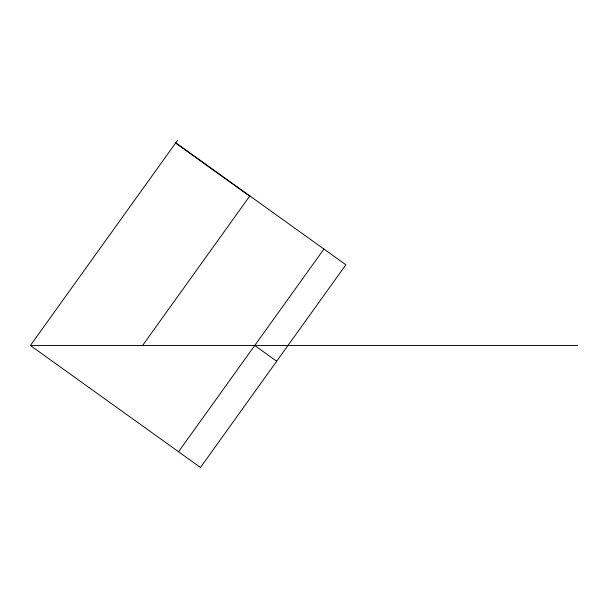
<?xml version="1.0" encoding="UTF-8"?>
<svg xmlns="http://www.w3.org/2000/svg" width="608" height="608" viewBox="0 0 608 608"><rect width="100%" height="100%" fill="white"/><g stroke="black" fill="none" stroke-linecap="round" stroke-linejoin="round"><path stroke-width="0.91" d="M175.78 142.796L345.861 264.784L200.48 467.476L30.4 345.488L177.414 140.524M142.576 345.488L249.85 195.92M178.539 451.744L323.927 249.052M30.4 345.488L577.6 345.488M175.598 143.055L249.668 196.179M254.752 345.488L276.693 361.22"/></g></svg>
